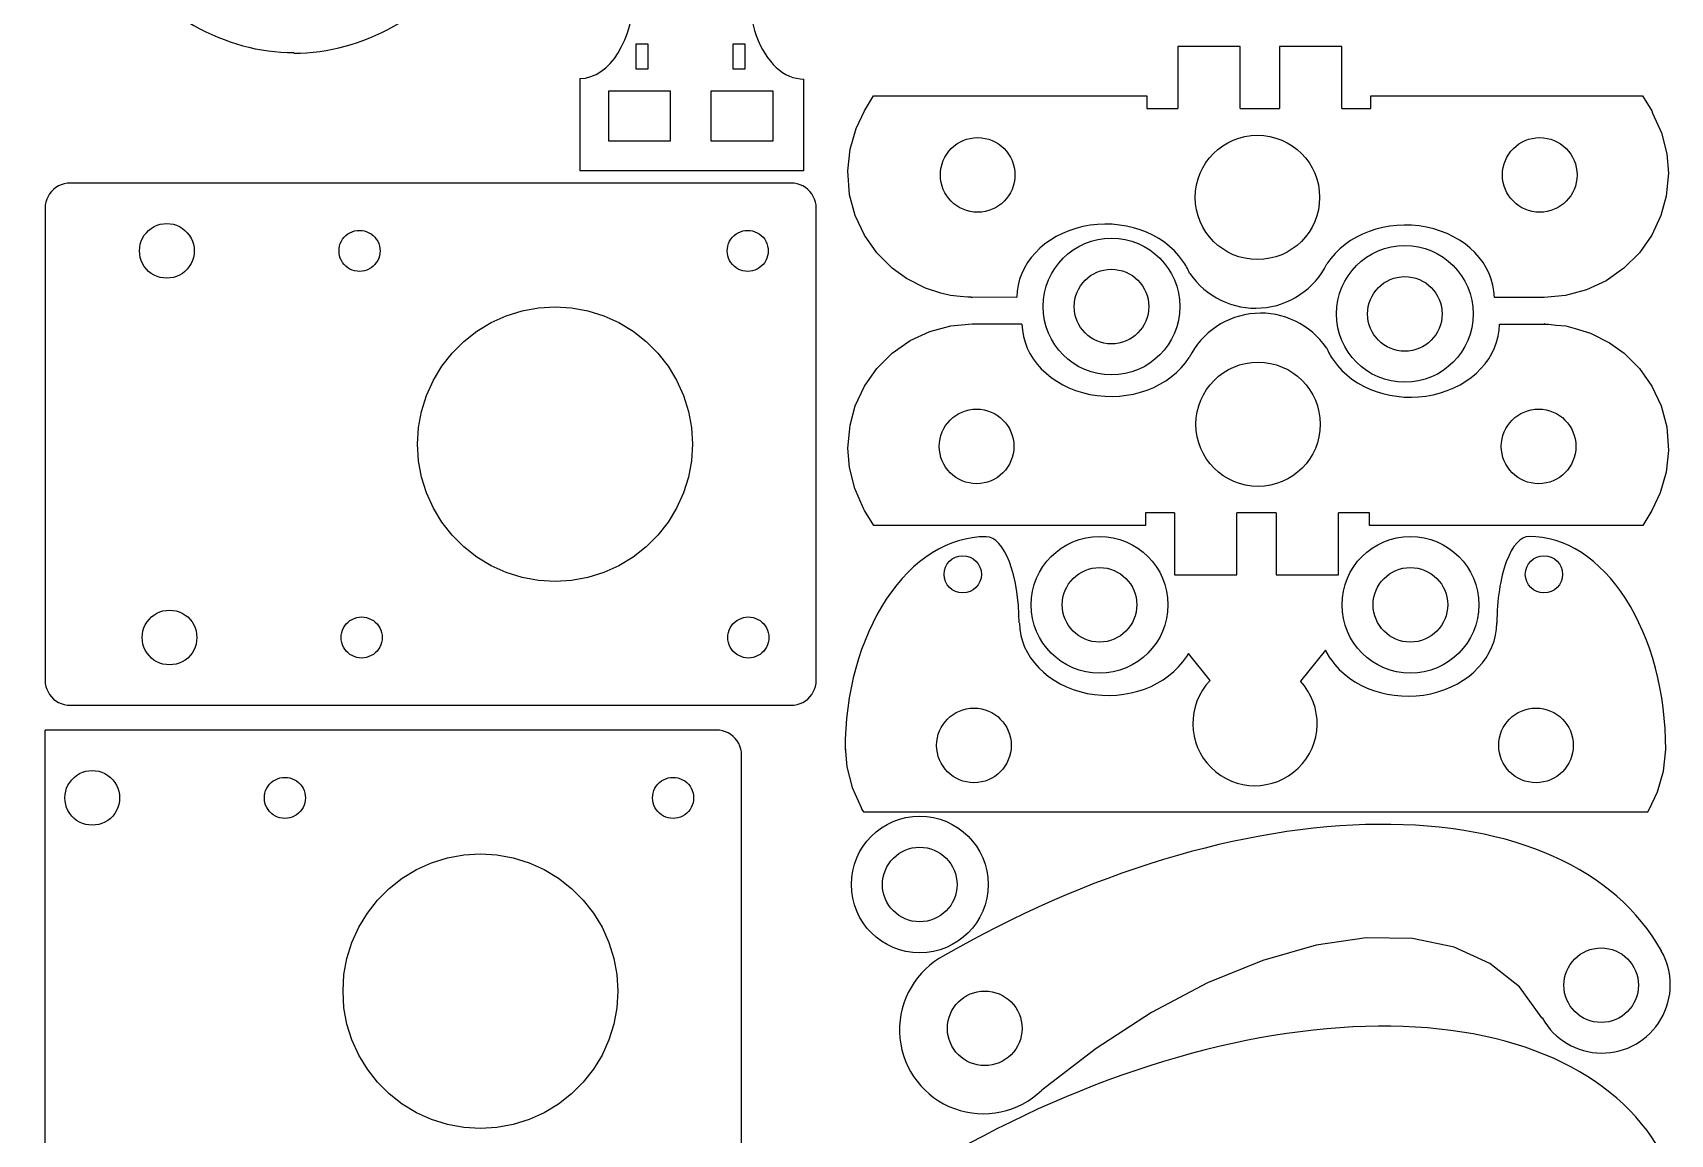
# Model space of a CAD drawing. Extents: x 3 to 202, y 2 to 289.
# Drawn here: x 3 to 134.7, y 96.8 to 185.4 of the extents above; entities that cross this region are included whole.
import ezdxf

# ---------------------------------------------------------------- set-up
doc = ezdxf.new("R2010")
doc.units = 0
doc.header["$MEASUREMENT"] = 0
doc.layers.get('0').update_dxf_attribs({"linetype": 'CONTINUOUS'})
doc.layers.add('LAYER_1', color=7, linetype='CONTINUOUS')

msp = doc.modelspace()

# ---------------------------------------------------------------- linework, layer by layer
at = {"linetype": 'CONTINUOUS'}
for p, q in [((100.09, 180.31), (100.09, 184.3)), ((108.27, 179.31), (108.27, 184.3)), ((100.09, 179.31), (100.09, 180.31)), ((100.09, 179.31), (103.27, 179.31)), ((103.27, 180.31), (103.27, 179.31)), ((110.6, 180.31), (132.45, 180.31)), ((132.45, 180.31), (133.2, 179.11)), ((133.2, 179.11), (133.27, 178.94)), ((133.27, 178.94), (133.98, 177.35)), ((133.98, 177.35), (134.4, 175.66)), ((134.4, 175.66), (134.54, 174.11)), ((134.54, 174.11), (134.42, 172.78)), ((134.42, 172.78), (134.35, 172.26)), ((134.35, 172.26), (133.93, 170.69)), ((133.93, 170.69), (133.2, 169.11)), ((133.2, 169.11), (132.2, 167.68)), ((132.2, 167.68), (130.96, 166.45)), ((96.05, 166.02), (96.03, 166.06)), ((96.05, 166.03), (96.05, 166.02)), ((130.96, 166.45), (129.54, 165.45)), ((127.96, 164.71), (126.27, 164.26)), ((129.54, 165.45), (127.96, 164.71)), ((78.46, 164.12), (78.54, 164.11)), ((82.14, 164.11), (78.46, 164.12)), ((124.54, 164.11), (120.54, 164.11)), ((126.27, 164.26), (124.54, 164.11)), ((73.55, 160.63), (75.13, 161.36)), ((75.13, 161.36), (76.82, 161.82)), ((76.82, 161.82), (78.55, 161.97)), ((78.55, 161.97), (82.55, 161.97)), ((120.95, 161.96), (124.63, 161.96)), ((124.63, 161.96), (124.55, 161.97)), ((70.89, 158.4), (72.12, 159.63)), ((72.12, 159.63), (73.55, 160.63)), ((107.04, 160.05), (107.04, 160.06)), ((107.04, 160.06), (107.06, 160.02)), ((69.89, 156.97), (70.89, 158.4)), ((69.15, 155.39), (69.89, 156.97)), ((68.73, 153.82), (69.15, 155.39)), ((68.55, 151.97), (68.67, 153.3)), ((68.67, 153.3), (68.73, 153.82)), ((68.69, 150.42), (68.55, 151.97)), ((69.11, 148.73), (68.69, 150.42)), ((69.81, 147.14), (69.11, 148.73)), ((69.89, 146.97), (69.81, 147.14)), ((70.64, 145.77), (69.89, 146.97)), ((94.82, 146.77), (94.82, 141.78)), ((103, 146.77), (99.82, 146.77)), ((99.82, 145.77), (99.82, 146.77)), ((103, 146.77), (103, 145.77)), ((92.49, 145.77), (70.64, 145.77)), ((103, 145.77), (103, 141.78)), ((75.94, 110.95), (75.98, 110.97)), ((124.36, 106.17), (124.39, 106.12))]:
    msp.add_line(p, q, dxfattribs=at)
at = {"color": 7, "linetype": 'CONTINUOUS'}
for p, q in [((47, 181.71), (47, 174.3)), ((65, 174.3), (65, 181.67)), ((65, 174.3), (47, 174.3)), ((106.95, 135.74), (104.95, 133.24)), ((107.39, 134.99), (106.95, 135.74)), ((95.8, 135.22), (95.94, 135.47)), ((97.68, 133.29), (95.94, 135.47)), ((58, 129.3), (4, 129.3)), ((4, 87.3), (4, 129.3)), ((58.24, 129.29), (58, 129.3)), ((58.48, 129.24), (58.24, 129.29)), ((58.71, 129.17), (58.48, 129.24)), ((58.93, 129.07), (58.71, 129.17)), ((59.14, 128.95), (58.93, 129.07)), ((59.33, 128.8), (59.14, 128.95)), ((59.5, 128.63), (59.33, 128.8)), ((59.65, 128.44), (59.5, 128.63)), ((59.77, 128.23), (59.65, 128.44)), ((59.87, 128.01), (59.77, 128.23)), ((59.94, 127.78), (59.87, 128.01)), ((59.99, 127.54), (59.94, 127.78)), ((68.34, 127.92), (68.48, 126.36)), ((59.99, 127.3), (59.99, 127.54)), ((60, 89.3), (59.99, 127.3)), ((134.14, 126), (134.33, 127.73)), ((68.48, 126.36), (68.9, 124.68)), ((133.66, 124.33), (134.14, 126)), ((68.9, 124.68), (69.61, 123.08)), ((133, 122.92), (133.66, 124.33)), ((69.61, 123.08), (69.68, 122.92)), ((69.68, 122.92), (69.81, 122.72)), ((69.81, 122.72), (94.61, 122.72)), ((94.61, 122.72), (99.61, 122.72)), ((99.61, 122.72), (107.79, 122.72)), ((107.79, 122.72), (110.28, 122.72)), ((110.28, 122.72), (132.88, 122.72)), ((132.88, 122.72), (133, 122.92))]:
    msp.add_line(p, q, dxfattribs=at)
at = {"color": 142, "linetype": 'CONTINUOUS'}
for p, q in [((5.97, 125.1), (6.14, 125.31)), ((6.14, 125.31), (6.32, 125.5)), ((6.32, 125.5), (6.53, 125.66)), ((6.53, 125.66), (6.76, 125.8)), ((6.76, 125.8), (7, 125.91)), ((7, 125.91), (7.26, 125.99)), ((7.26, 125.99), (7.52, 126.03)), ((7.52, 126.03), (7.78, 126.05)), ((7.78, 126.05), (8.05, 126.03)), ((8.05, 126.03), (8.31, 125.99)), ((8.31, 125.99), (8.56, 125.91)), ((8.56, 125.91), (8.8, 125.8)), ((8.8, 125.8), (9.03, 125.66)), ((9.03, 125.66), (9.24, 125.5)), ((9.24, 125.5), (9.43, 125.31)), ((9.43, 125.31), (9.59, 125.1)), ((22.18, 125.09), (22.34, 125.21)), ((22.34, 125.21), (22.51, 125.31)), ((22.51, 125.31), (22.69, 125.39)), ((22.69, 125.39), (22.88, 125.45)), ((22.88, 125.45), (23.08, 125.49)), ((23.08, 125.49), (23.28, 125.5)), ((23.28, 125.5), (23.48, 125.49)), ((23.48, 125.49), (23.67, 125.45)), ((23.67, 125.45), (23.86, 125.39)), ((23.86, 125.39), (24.04, 125.31)), ((24.04, 125.31), (24.21, 125.21)), ((24.21, 125.21), (24.37, 125.09)), ((53.4, 125.09), (53.56, 125.21)), ((53.56, 125.21), (53.73, 125.31)), ((53.73, 125.31), (53.91, 125.39)), ((53.91, 125.39), (54.1, 125.45)), ((54.1, 125.45), (54.3, 125.49)), ((54.3, 125.49), (54.5, 125.5)), ((54.5, 125.5), (54.7, 125.49)), ((54.7, 125.49), (54.89, 125.45)), ((54.89, 125.45), (55.08, 125.39)), ((55.08, 125.39), (55.26, 125.31)), ((55.26, 125.31), (55.43, 125.21)), ((55.43, 125.21), (55.59, 125.09)), ((5.58, 123.85), (5.6, 124.12)), ((5.6, 123.58), (5.58, 123.85)), ((5.6, 124.12), (5.65, 124.38)), ((5.65, 124.38), (5.72, 124.63)), ((5.72, 124.63), (5.83, 124.87)), ((5.83, 124.87), (5.97, 125.1)), ((9.59, 125.1), (9.73, 124.87)), ((9.73, 124.87), (9.84, 124.63)), ((9.84, 124.63), (9.92, 124.38)), ((9.92, 124.38), (9.97, 124.12)), ((9.97, 124.12), (9.98, 123.85)), ((9.98, 123.85), (9.97, 123.58)), ((21.63, 123.85), (21.64, 124.05)), ((21.64, 123.65), (21.63, 123.85)), ((21.64, 124.05), (21.67, 124.24)), ((21.67, 124.24), (21.73, 124.44)), ((21.73, 124.44), (21.82, 124.62)), ((21.82, 124.62), (21.92, 124.79)), ((21.92, 124.79), (22.04, 124.94)), ((22.04, 124.94), (22.18, 125.09)), ((24.37, 125.09), (24.51, 124.94)), ((24.51, 124.94), (24.63, 124.79)), ((24.63, 124.79), (24.74, 124.62)), ((24.74, 124.62), (24.82, 124.44)), ((24.82, 124.44), (24.88, 124.24)), ((24.88, 124.24), (24.91, 124.05)), ((24.91, 124.05), (24.93, 123.85)), ((24.93, 123.85), (24.91, 123.65)), ((52.85, 123.85), (52.86, 124.05)), ((52.86, 123.65), (52.85, 123.85)), ((52.86, 124.05), (52.9, 124.24)), ((52.9, 124.24), (52.95, 124.44)), ((52.95, 124.44), (53.04, 124.62)), ((53.04, 124.62), (53.14, 124.79)), ((53.14, 124.79), (53.26, 124.94)), ((53.26, 124.94), (53.4, 125.09)), ((55.59, 125.09), (55.73, 124.94)), ((55.73, 124.94), (55.86, 124.79)), ((55.86, 124.79), (55.96, 124.62)), ((55.96, 124.62), (56.04, 124.44)), ((56.04, 124.44), (56.1, 124.24)), ((56.1, 124.24), (56.14, 124.05)), ((56.14, 124.05), (56.15, 123.85)), ((56.15, 123.85), (56.14, 123.65)), ((5.65, 123.32), (5.6, 123.58)), ((5.72, 123.07), (5.65, 123.32)), ((5.83, 122.83), (5.72, 123.07)), ((5.97, 122.6), (5.83, 122.83)), ((6.14, 122.39), (5.97, 122.6)), ((9.59, 122.6), (9.43, 122.39)), ((9.73, 122.83), (9.59, 122.6)), ((9.84, 123.07), (9.73, 122.83)), ((9.92, 123.32), (9.84, 123.07)), ((9.97, 123.58), (9.92, 123.32)), ((21.67, 123.46), (21.64, 123.65)), ((21.73, 123.26), (21.67, 123.46)), ((21.82, 123.08), (21.73, 123.26)), ((21.92, 122.91), (21.82, 123.08)), ((22.04, 122.76), (21.92, 122.91)), ((22.18, 122.61), (22.04, 122.76)), ((22.34, 122.49), (22.18, 122.61)), ((22.51, 122.39), (22.34, 122.49)), ((24.21, 122.49), (23.86, 122.31)), ((24.37, 122.61), (24.21, 122.49)), ((24.51, 122.76), (24.37, 122.61)), ((24.63, 122.91), (24.51, 122.76)), ((24.74, 123.08), (24.63, 122.91)), ((24.82, 123.26), (24.74, 123.08)), ((24.88, 123.46), (24.82, 123.26)), ((24.91, 123.65), (24.88, 123.46)), ((52.9, 123.46), (52.86, 123.65)), ((52.95, 123.26), (52.9, 123.46)), ((53.04, 123.08), (52.95, 123.26)), ((53.14, 122.91), (53.04, 123.08)), ((53.26, 122.76), (53.14, 122.91)), ((53.4, 122.61), (53.26, 122.76)), ((53.56, 122.49), (53.4, 122.61)), ((53.73, 122.39), (53.56, 122.49)), ((55.43, 122.49), (55.26, 122.39)), ((55.59, 122.61), (55.43, 122.49)), ((55.73, 122.76), (55.59, 122.61)), ((55.86, 122.91), (55.73, 122.76)), ((55.96, 123.08), (55.86, 122.91)), ((56.04, 123.26), (55.96, 123.08)), ((56.1, 123.46), (56.04, 123.26)), ((56.14, 123.65), (56.1, 123.46)), ((6.32, 122.2), (6.14, 122.39)), ((6.53, 122.04), (6.32, 122.2)), ((6.76, 121.9), (6.53, 122.04)), ((7, 121.79), (6.76, 121.9)), ((7.26, 121.71), (7, 121.79)), ((7.52, 121.67), (7.26, 121.71)), ((7.78, 121.65), (7.52, 121.67)), ((8.05, 121.67), (7.78, 121.65)), ((8.31, 121.71), (8.05, 121.67)), ((8.56, 121.79), (8.31, 121.71)), ((8.8, 121.9), (8.56, 121.79)), ((9.03, 122.04), (8.8, 121.9)), ((9.24, 122.2), (9.03, 122.04)), ((9.43, 122.39), (9.24, 122.2)), ((22.69, 122.31), (22.51, 122.39)), ((22.88, 122.25), (22.69, 122.31)), ((23.08, 122.21), (22.88, 122.25)), ((23.28, 122.2), (23.08, 122.21)), ((23.48, 122.21), (23.28, 122.2)), ((23.67, 122.25), (23.48, 122.21)), ((23.86, 122.31), (23.67, 122.25)), ((53.91, 122.31), (53.73, 122.39)), ((54.1, 122.25), (53.91, 122.31)), ((54.3, 122.21), (54.1, 122.25)), ((54.5, 122.2), (54.3, 122.21)), ((54.7, 122.21), (54.5, 122.2)), ((54.89, 122.25), (54.7, 122.21)), ((55.08, 122.31), (54.89, 122.25)), ((55.26, 122.39), (55.08, 122.31)), ((33.86, 118.08), (35.08, 118.63)), ((35.08, 118.63), (36.36, 119.03)), ((36.36, 119.03), (37.67, 119.27)), ((37.67, 119.27), (39, 119.35)), ((39, 119.35), (40.33, 119.27)), ((40.33, 119.27), (41.64, 119.03)), ((41.64, 119.03), (42.92, 118.63)), ((42.92, 118.63), (44.14, 118.08)), ((31.67, 116.57), (32.72, 117.39)), ((32.72, 117.39), (33.86, 118.08)), ((44.14, 118.08), (45.28, 117.39)), ((45.28, 117.39), (46.33, 116.57)), ((30.73, 115.63), (31.67, 116.57)), ((46.33, 116.57), (47.27, 115.63)), ((29.22, 113.44), (29.91, 114.58)), ((29.91, 114.58), (30.73, 115.63)), ((47.27, 115.63), (48.09, 114.58)), ((48.09, 114.58), (48.78, 113.44)), ((28.67, 112.22), (29.22, 113.44)), ((48.78, 113.44), (49.33, 112.22)), ((28.27, 110.94), (28.67, 112.22)), ((49.33, 112.22), (49.73, 110.94)), ((28.03, 109.63), (28.27, 110.94)), ((49.73, 110.94), (49.97, 109.63)), ((27.95, 108.3), (28.03, 109.63)), ((49.97, 109.63), (50.05, 108.3)), ((28.03, 106.97), (27.95, 108.3)), ((50.05, 108.3), (49.97, 106.97)), ((28.27, 105.66), (28.03, 106.97)), ((49.97, 106.97), (49.73, 105.66)), ((28.67, 104.38), (28.27, 105.66)), ((49.73, 105.66), (49.33, 104.38)), ((29.22, 103.16), (28.67, 104.38)), ((49.33, 104.38), (48.78, 103.16)), ((29.91, 102.02), (29.22, 103.16)), ((48.78, 103.16), (48.09, 102.02)), ((30.73, 100.97), (29.91, 102.02)), ((48.09, 102.02), (47.27, 100.97)), ((31.67, 100.03), (30.73, 100.97)), ((47.27, 100.97), (46.33, 100.03)), ((32.72, 99.21), (31.67, 100.03)), ((33.86, 98.52), (32.72, 99.21)), ((45.28, 99.21), (44.14, 98.52)), ((46.33, 100.03), (45.28, 99.21)), ((35.08, 97.97), (33.86, 98.52)), ((36.36, 97.57), (35.08, 97.97)), ((37.67, 97.33), (36.36, 97.57)), ((41.64, 97.57), (40.33, 97.33)), ((42.92, 97.97), (41.64, 97.57)), ((44.14, 98.52), (42.92, 97.97)), ((39, 97.25), (37.67, 97.33)), ((40.33, 97.33), (39, 97.25))]:
    msp.add_line(p, q, dxfattribs=at)
for points in [[(51.5, 184.49), (51.5, 182.49), (52.5, 182.49), (52.5, 184.49)], [(59.3, 184.49), (59.3, 182.49), (60.3, 182.49), (60.3, 184.49)], [(49.29, 176.69), (54.29, 176.69), (54.29, 180.69), (49.29, 180.69)], [(57.54, 176.69), (62.54, 176.69), (62.54, 180.69), (57.54, 180.69)]]:
    msp.add_lwpolyline(points, close=True, dxfattribs=at)
at = {"linetype": 'CONTINUOUS'}
for points in [[(100.09, 184.3), (95.09, 184.3), (95.09, 179.31), (95.09, 179.31), (95.09, 179.31)], [(108.27, 184.3), (103.27, 184.3), (103.27, 180.31), (103.27, 180.31), (103.27, 180.31)], [(78.46, 164.12), (78.19, 164.12), (77.58, 164.19), (76.8, 164.26), (76.04, 164.46), (74.8, 164.85), (73.27, 165.63), (72.11, 166.45), (70.88, 167.68), (69.88, 169.11), (69.14, 170.69), (68.69, 172.37), (68.55, 174.29), (68.74, 176.02), (69.22, 177.7), (69.88, 179.11), (70.62, 180.31), (92.6, 180.31), (92.6, 180.31), (92.6, 180.31)], [(92.6, 180.31), (92.6, 179.31), (95.09, 179.31), (95.09, 179.31), (95.09, 179.31)], [(108.27, 179.31), (110.6, 179.31), (110.6, 180.31), (110.6, 180.31), (110.6, 180.31)], [(124.63, 161.96), (124.9, 161.96), (125.51, 161.88), (126.29, 161.82), (127.05, 161.61), (128.28, 161.23), (129.81, 160.44), (130.98, 159.63), (132.21, 158.4), (133.21, 156.97), (133.95, 155.39), (134.4, 153.7), (134.54, 151.78), (134.35, 150.05), (133.87, 148.38), (133.21, 146.97), (132.47, 145.77), (110.49, 145.77), (110.49, 145.77), (110.49, 145.77)], [(94.82, 146.77), (92.49, 146.77), (92.49, 145.77), (92.49, 145.77), (92.49, 145.77)], [(103, 141.78), (108, 141.78), (108, 146.77), (108, 146.77), (108, 146.77)], [(110.49, 145.77), (110.49, 146.77), (108, 146.77), (108, 146.77), (108, 146.77)], [(94.82, 141.78), (99.82, 141.78), (99.82, 145.77), (99.82, 145.77), (99.82, 145.77)], [(124.36, 106.17), (122.56, 108.64), (120.19, 110.54), (117.31, 111.85), (113.97, 112.53), (110.24, 112.58), (106.2, 111.99), (101.92, 110.78), (97.48, 108.97), (92.98, 106.59), (88.51, 103.7), (84.15, 100.34), (84.15, 100.34), (84.15, 100.34)], [(76.16, 111.08), (75.98, 110.97), (75.98, 110.97), (75.98, 110.97)]]:
    msp.add_lwpolyline(points, dxfattribs=at)
at = {"color": 142, "linetype": 'CONTINUOUS'}
for centre, radius in [((78.99, 173.96), 3), ((101.49, 172.15), 5), ((124.19, 173.96), 3), ((89.75, 163.37), 3), ((113.34, 162.78), 3), ((101.54, 153.9), 5), ((78.9, 152.12), 3), ((124.1, 152.12), 3), ((77.79, 141.83), 1.5), ((88.79, 139.38), 3), ((113.79, 139.38), 3), ((78.69, 128.07), 3), ((123.89, 128.07), 3), ((74.33, 116.88), 3), ((129.13, 108.78), 3), ((79.56, 105.31), 3)]:
    msp.add_circle(centre, radius, dxfattribs=at)
at = {"linetype": 'CONTINUOUS'}
for centre in [(89.75, 163.37), (113.34, 162.78), (88.79, 139.38), (113.79, 139.38), (74.33, 116.88)]:
    msp.add_circle(centre, 5.5, dxfattribs=at)
at = {"color": 7, "linetype": 'CONTINUOUS'}
msp.add_circle((124.53, 141.83), 1.5, dxfattribs=at)
at = {"linetype": 'CONTINUOUS'}
for centre, radius, start, end in [((101.34, 169.64), 6.4, 214.3423, 333.7655), ((101.75, 156.44), 6.4, 34.3423, 153.7655), ((79.45, 105.19), 6.75, 121.4244, 314.0772), ((129.19, 108.82), 5.5, 209.4378, 29.7501), ((129.19, 108.82), 5.5, 208.7701, 209.4378)]:
    msp.add_arc(centre, radius, start, end, dxfattribs=at)
at = {"color": 7, "linetype": 'CONTINUOUS'}
for centre, radius, start, end in [((101.54, 132.39), 6.4, 151.1693, 153.7655), ((101.29, 129.83), 5, 136.2273, 43.0126)]:
    msp.add_arc(centre, radius, start, end, dxfattribs=at)
for centre, major_axis, ratio, start_param, end_param in [((24, 212.35), (0, 28.55), 0.735551, 1.570796, 3.141593), ((24, 212.3), (0, 28.55), 0.735551, -3.141593, -1.570796), ((79.66, 127.71), (0, -17.15), 0.661033, -3.141593, -1.570796), ((79.66, 137.89), (0, -6.97), 0.382112, 1.574827, 3.141593), ((123.33, 137.91), (0, -6.97), 0.370754, -3.141593, -1.570796), ((123.33, 127.73), (0, -17.15), 0.641386, 1.570796, 3.141593), ((89.49, 137.99), (-7.15, 0), 0.825175, 0.012939, 2.651762), ((113.59, 137.93), (-7.15, 0), 0.825175, 0.52002, 3.139399), ((113.59, 137.93), (-7.15, 0), 0.825175, 0.378777, 0.52002)]:
    msp.add_ellipse(centre, major_axis=major_axis, ratio=ratio, start_param=start_param, end_param=end_param, dxfattribs=at)
at = {"linetype": 'CONTINUOUS'}
for centre, major_axis, ratio, start_param, end_param in [((46.95, 188.71), (0, -7), 0.628571, 0.011364, 3.130229), ((64.99, 188.67), (0, 7), 0.628571, -6.2847, -3.140078), ((89.29, 164.1), (-7.15, 0), 0.825175, -2.621573, -0.002194), ((113.39, 164.03), (-7.15, 0), 0.825175, -3.128654, -0.489831), ((89.29, 164.1), (-7.15, 0), 0.825175, -2.803084, -2.621573), ((89.7, 162.04), (7.15, 0), 0.825175, -3.128654, -0.489831), ((113.8, 161.98), (7.15, 0), 0.825175, -2.621573, -0.002194), ((113.8, 161.98), (7.15, 0), 0.825175, -2.803084, -2.621573), ((90.7, 86.99), (-43.19, -24.7), 0.565378, -3.147354, -1.557517), ((90.7, 70.75), (-43.19, -24.7), 0.565378, -3.147354, -1.557517)]:
    msp.add_ellipse(centre, major_axis=major_axis, ratio=ratio, start_param=start_param, end_param=end_param, dxfattribs=at)
at = {"layer": 'LAYER_1', "color": 7, "linetype": 'CONTINUOUS'}
for p, q in [((4.5, 172.63), (4.35, 172.44)), ((4.67, 172.8), (4.5, 172.63)), ((4.86, 172.95), (4.67, 172.8)), ((5.07, 173.07), (4.86, 172.95)), ((5.29, 173.17), (5.07, 173.07)), ((5.52, 173.24), (5.29, 173.17)), ((5.76, 173.29), (5.52, 173.24)), ((6, 173.3), (5.76, 173.29)), ((64, 173.3), (6, 173.3)), ((4.01, 171.54), (4, 171.3)), ((4, 171.3), (4, 133.3)), ((4.06, 171.78), (4.01, 171.54)), ((4.13, 172.01), (4.06, 171.78)), ((4.23, 172.23), (4.13, 172.01)), ((4.35, 172.44), (4.23, 172.23)), ((4, 133.3), (4.01, 133.06)), ((4.01, 133.06), (4.06, 132.82)), ((4.06, 132.82), (4.13, 132.59)), ((4.13, 132.59), (4.23, 132.37)), ((4.23, 132.37), (4.35, 132.16)), ((4.35, 132.16), (4.5, 131.97)), ((4.5, 131.97), (4.67, 131.8)), ((4.67, 131.8), (4.86, 131.65)), ((4.86, 131.65), (5.07, 131.53)), ((5.07, 131.53), (5.29, 131.43)), ((5.29, 131.43), (5.52, 131.36)), ((5.52, 131.36), (5.76, 131.31)), ((5.76, 131.31), (6, 131.3)), ((6, 131.3), (64, 131.3))]:
    msp.add_line(p, q, dxfattribs=at)
at = {"layer": 'LAYER_1', "color": 142, "linetype": 'CONTINUOUS'}
for p, q in [((64.24, 173.29), (64, 173.3)), ((64.48, 173.24), (64.24, 173.29)), ((64.71, 173.17), (64.48, 173.24)), ((64.93, 173.07), (64.71, 173.17)), ((65.14, 172.95), (64.93, 173.07)), ((65.33, 172.8), (65.14, 172.95)), ((65.5, 172.63), (65.33, 172.8)), ((65.65, 172.44), (65.5, 172.63)), ((65.77, 172.23), (65.65, 172.44)), ((65.87, 172.01), (65.77, 172.23)), ((65.94, 171.78), (65.87, 172.01)), ((65.99, 171.54), (65.94, 171.78)), ((65.99, 171.3), (65.99, 171.54)), ((66, 133.3), (65.99, 171.3)), ((12.76, 169.8), (13, 169.91)), ((13, 169.91), (13.26, 169.99)), ((13.26, 169.99), (13.52, 170.03)), ((13.52, 170.03), (13.78, 170.05)), ((13.78, 170.05), (14.05, 170.03)), ((14.05, 170.03), (14.31, 169.99)), ((14.31, 169.99), (14.56, 169.91)), ((14.56, 169.91), (14.8, 169.8)), ((11.65, 168.38), (11.72, 168.63)), ((11.72, 168.63), (11.83, 168.87)), ((11.83, 168.87), (11.97, 169.1)), ((11.97, 169.1), (12.14, 169.31)), ((12.14, 169.31), (12.32, 169.5)), ((12.32, 169.5), (12.53, 169.66)), ((12.53, 169.66), (12.76, 169.8)), ((14.8, 169.8), (15.03, 169.66)), ((15.03, 169.66), (15.24, 169.5)), ((15.24, 169.5), (15.43, 169.31)), ((15.43, 169.31), (15.59, 169.1)), ((15.59, 169.1), (15.73, 168.87)), ((15.73, 168.87), (15.84, 168.63)), ((15.84, 168.63), (15.92, 168.38)), ((27.73, 168.44), (27.82, 168.62)), ((27.82, 168.62), (27.92, 168.79)), ((27.92, 168.79), (28.04, 168.94)), ((28.04, 168.94), (28.18, 169.09)), ((28.18, 169.09), (28.34, 169.21)), ((28.34, 169.21), (28.51, 169.31)), ((28.51, 169.31), (28.69, 169.39)), ((28.69, 169.39), (28.88, 169.45)), ((28.88, 169.45), (29.08, 169.49)), ((29.08, 169.49), (29.28, 169.5)), ((29.28, 169.5), (29.48, 169.49)), ((29.48, 169.49), (29.67, 169.45)), ((29.67, 169.45), (29.86, 169.39)), ((29.86, 169.39), (30.04, 169.31)), ((30.04, 169.31), (30.21, 169.21)), ((30.21, 169.21), (30.37, 169.09)), ((30.37, 169.09), (30.51, 168.94)), ((30.51, 168.94), (30.63, 168.79)), ((30.63, 168.79), (30.74, 168.62)), ((30.74, 168.62), (30.82, 168.44)), ((58.95, 168.44), (59.04, 168.62)), ((59.04, 168.62), (59.14, 168.79)), ((59.14, 168.79), (59.26, 168.94)), ((59.26, 168.94), (59.4, 169.09)), ((59.4, 169.09), (59.56, 169.21)), ((59.56, 169.21), (59.73, 169.31)), ((59.73, 169.31), (59.91, 169.39)), ((59.91, 169.39), (60.1, 169.45)), ((60.1, 169.45), (60.3, 169.49)), ((60.3, 169.49), (60.5, 169.5)), ((60.5, 169.5), (60.7, 169.49)), ((60.7, 169.49), (60.89, 169.45)), ((60.89, 169.45), (61.08, 169.39)), ((61.08, 169.39), (61.26, 169.31)), ((61.26, 169.31), (61.43, 169.21)), ((61.43, 169.21), (61.59, 169.09)), ((61.59, 169.09), (61.73, 168.94)), ((61.73, 168.94), (61.86, 168.79)), ((61.86, 168.79), (61.96, 168.62)), ((61.96, 168.62), (62.04, 168.44)), ((11.58, 167.85), (11.6, 168.12)), ((11.6, 167.58), (11.58, 167.85)), ((11.6, 168.12), (11.65, 168.38)), ((11.65, 167.32), (11.6, 167.58)), ((11.72, 167.07), (11.65, 167.32)), ((15.92, 167.32), (15.84, 167.07)), ((15.92, 168.38), (15.97, 168.12)), ((15.97, 167.58), (15.92, 167.32)), ((15.97, 168.12), (15.98, 167.85)), ((15.98, 167.85), (15.97, 167.58)), ((27.63, 167.85), (27.64, 168.05)), ((27.64, 167.65), (27.63, 167.85)), ((27.64, 168.05), (27.67, 168.24)), ((27.67, 167.46), (27.64, 167.65)), ((27.67, 168.24), (27.73, 168.44)), ((27.73, 167.26), (27.67, 167.46)), ((27.82, 167.08), (27.73, 167.26)), ((30.82, 167.26), (30.74, 167.08)), ((30.82, 168.44), (30.88, 168.24)), ((30.88, 167.46), (30.82, 167.26)), ((30.88, 168.24), (30.91, 168.05)), ((30.91, 167.65), (30.88, 167.46)), ((30.91, 168.05), (30.93, 167.85)), ((30.93, 167.85), (30.91, 167.65)), ((58.85, 167.85), (58.86, 168.05)), ((58.86, 167.65), (58.85, 167.85)), ((58.86, 168.05), (58.9, 168.24)), ((58.9, 167.46), (58.86, 167.65)), ((58.9, 168.24), (58.95, 168.44)), ((58.95, 167.26), (58.9, 167.46)), ((59.04, 167.08), (58.95, 167.26)), ((62.04, 167.26), (61.96, 167.08)), ((62.04, 168.44), (62.1, 168.24)), ((62.1, 167.46), (62.04, 167.26)), ((62.1, 168.24), (62.14, 168.05)), ((62.14, 167.65), (62.1, 167.46)), ((62.14, 168.05), (62.15, 167.85)), ((62.15, 167.85), (62.14, 167.65)), ((11.83, 166.83), (11.72, 167.07)), ((11.97, 166.6), (11.83, 166.83)), ((12.14, 166.39), (11.97, 166.6)), ((12.32, 166.2), (12.14, 166.39)), ((12.53, 166.04), (12.32, 166.2)), ((12.76, 165.9), (12.53, 166.04)), ((15.03, 166.04), (14.8, 165.9)), ((15.24, 166.2), (15.03, 166.04)), ((15.43, 166.39), (15.24, 166.2)), ((15.59, 166.6), (15.43, 166.39)), ((15.73, 166.83), (15.59, 166.6)), ((15.84, 167.07), (15.73, 166.83)), ((27.92, 166.91), (27.82, 167.08)), ((28.04, 166.76), (27.92, 166.91)), ((28.18, 166.61), (28.04, 166.76)), ((28.34, 166.49), (28.18, 166.61)), ((28.51, 166.39), (28.34, 166.49)), ((28.69, 166.31), (28.51, 166.39)), ((28.88, 166.25), (28.69, 166.31)), ((29.08, 166.21), (28.88, 166.25)), ((29.28, 166.2), (29.08, 166.21)), ((29.48, 166.21), (29.28, 166.2)), ((29.67, 166.25), (29.48, 166.21)), ((29.86, 166.31), (29.67, 166.25)), ((30.21, 166.49), (29.86, 166.31)), ((30.37, 166.61), (30.21, 166.49)), ((30.51, 166.76), (30.37, 166.61)), ((30.63, 166.91), (30.51, 166.76)), ((30.74, 167.08), (30.63, 166.91)), ((59.14, 166.91), (59.04, 167.08)), ((59.26, 166.76), (59.14, 166.91)), ((59.4, 166.61), (59.26, 166.76)), ((59.56, 166.49), (59.4, 166.61)), ((59.73, 166.39), (59.56, 166.49)), ((59.91, 166.31), (59.73, 166.39)), ((60.1, 166.25), (59.91, 166.31)), ((60.3, 166.21), (60.1, 166.25)), ((60.5, 166.2), (60.3, 166.21)), ((60.7, 166.21), (60.5, 166.2)), ((60.89, 166.25), (60.7, 166.21)), ((61.08, 166.31), (60.89, 166.25)), ((61.26, 166.39), (61.08, 166.31)), ((61.43, 166.49), (61.26, 166.39)), ((61.59, 166.61), (61.43, 166.49)), ((61.73, 166.76), (61.59, 166.61)), ((61.86, 166.91), (61.73, 166.76)), ((61.96, 167.08), (61.86, 166.91)), ((13, 165.79), (12.76, 165.9)), ((13.26, 165.71), (13, 165.79)), ((13.52, 165.67), (13.26, 165.71)), ((13.78, 165.65), (13.52, 165.67)), ((14.05, 165.67), (13.78, 165.65)), ((14.31, 165.71), (14.05, 165.67)), ((14.56, 165.79), (14.31, 165.71)), ((14.8, 165.9), (14.56, 165.79)), ((43.67, 163.27), (45, 163.35)), ((45, 163.35), (46.33, 163.27)), ((38.72, 161.39), (39.86, 162.08)), ((39.86, 162.08), (41.08, 162.63)), ((41.08, 162.63), (42.36, 163.03)), ((42.36, 163.03), (43.67, 163.27)), ((46.33, 163.27), (47.64, 163.03)), ((47.64, 163.03), (48.92, 162.63)), ((48.92, 162.63), (50.14, 162.08)), ((50.14, 162.08), (51.28, 161.39)), ((37.67, 160.57), (38.72, 161.39)), ((51.28, 161.39), (52.33, 160.57)), ((35.91, 158.58), (36.73, 159.63)), ((36.73, 159.63), (37.67, 160.57)), ((52.33, 160.57), (53.27, 159.63)), ((53.27, 159.63), (54.09, 158.58)), ((35.22, 157.44), (35.91, 158.58)), ((54.09, 158.58), (54.78, 157.44)), ((34.67, 156.22), (35.22, 157.44)), ((54.78, 157.44), (55.33, 156.22)), ((34.27, 154.94), (34.67, 156.22)), ((55.33, 156.22), (55.73, 154.94)), ((34.03, 153.63), (34.27, 154.94)), ((55.73, 154.94), (55.97, 153.63)), ((33.95, 152.3), (34.03, 153.63)), ((55.97, 153.63), (56.05, 152.3)), ((34.03, 150.97), (33.95, 152.3)), ((56.05, 152.3), (55.97, 150.97)), ((34.27, 149.66), (34.03, 150.97)), ((55.97, 150.97), (55.73, 149.66)), ((34.67, 148.38), (34.27, 149.66)), ((55.73, 149.66), (55.33, 148.38)), ((35.22, 147.16), (34.67, 148.38)), ((55.33, 148.38), (54.78, 147.16)), ((35.91, 146.02), (35.22, 147.16)), ((54.78, 147.16), (54.09, 146.02)), ((36.73, 144.97), (35.91, 146.02)), ((37.67, 144.03), (36.73, 144.97)), ((53.27, 144.97), (52.33, 144.03)), ((54.09, 146.02), (53.27, 144.97)), ((38.72, 143.21), (37.67, 144.03)), ((52.33, 144.03), (51.28, 143.21)), ((39.86, 142.52), (38.72, 143.21)), ((41.08, 141.97), (39.86, 142.52)), ((50.14, 142.52), (48.92, 141.97)), ((51.28, 143.21), (50.14, 142.52)), ((42.36, 141.57), (41.08, 141.97)), ((43.67, 141.33), (42.36, 141.57)), ((45, 141.25), (43.67, 141.33)), ((46.33, 141.33), (45, 141.25)), ((47.64, 141.57), (46.33, 141.33)), ((48.92, 141.97), (47.64, 141.57)), ((12.35, 138.21), (12.54, 138.4)), ((12.54, 138.4), (12.75, 138.56)), ((12.75, 138.56), (12.98, 138.7)), ((12.98, 138.7), (13.22, 138.81)), ((13.22, 138.81), (13.47, 138.89)), ((13.47, 138.89), (13.73, 138.93)), ((13.73, 138.93), (14, 138.95)), ((14, 138.95), (14.27, 138.93)), ((14.27, 138.93), (14.53, 138.89)), ((14.53, 138.89), (14.78, 138.81)), ((14.78, 138.81), (15.02, 138.7)), ((15.02, 138.7), (15.25, 138.56)), ((15.25, 138.56), (15.46, 138.4)), ((15.46, 138.4), (15.65, 138.21)), ((28.68, 138.21), (28.86, 138.29)), ((28.86, 138.29), (29.06, 138.35)), ((29.06, 138.35), (29.25, 138.39)), ((29.25, 138.39), (29.45, 138.4)), ((29.45, 138.4), (29.65, 138.39)), ((29.65, 138.39), (29.84, 138.35)), ((29.84, 138.35), (30.04, 138.29)), ((30.04, 138.29), (30.22, 138.21)), ((59.78, 138.21), (59.96, 138.29)), ((59.96, 138.29), (60.16, 138.35)), ((60.16, 138.35), (60.35, 138.39)), ((60.35, 138.39), (60.55, 138.4)), ((60.55, 138.4), (60.75, 138.39)), ((60.75, 138.39), (60.94, 138.35)), ((60.94, 138.35), (61.14, 138.29)), ((61.14, 138.29), (61.32, 138.21)), ((11.8, 136.75), (11.82, 137.02)), ((11.82, 137.02), (11.86, 137.28)), ((11.86, 137.28), (11.94, 137.53)), ((11.94, 137.53), (12.05, 137.77)), ((12.05, 137.77), (12.19, 138)), ((12.19, 138), (12.35, 138.21)), ((15.65, 138.21), (15.81, 138)), ((15.81, 138), (15.95, 137.77)), ((15.95, 137.77), (16.06, 137.53)), ((16.06, 137.53), (16.14, 137.28)), ((16.14, 137.28), (16.18, 137.02)), ((16.18, 137.02), (16.2, 136.75)), ((27.81, 136.95), (27.85, 137.14)), ((27.85, 137.14), (27.91, 137.34)), ((27.91, 137.34), (27.99, 137.52)), ((27.99, 137.52), (28.09, 137.69)), ((28.09, 137.69), (28.21, 137.84)), ((28.21, 137.84), (28.36, 137.99)), ((28.36, 137.99), (28.51, 138.11)), ((28.51, 138.11), (28.68, 138.21)), ((30.22, 138.21), (30.39, 138.11)), ((30.39, 138.11), (30.54, 137.99)), ((30.54, 137.99), (30.69, 137.84)), ((30.69, 137.84), (30.81, 137.69)), ((30.81, 137.69), (30.91, 137.52)), ((30.91, 137.52), (30.99, 137.34)), ((30.99, 137.34), (31.05, 137.14)), ((31.05, 137.14), (31.09, 136.95)), ((58.91, 136.95), (58.95, 137.14)), ((58.95, 137.14), (59.01, 137.34)), ((59.01, 137.34), (59.09, 137.52)), ((59.09, 137.52), (59.19, 137.69)), ((59.19, 137.69), (59.31, 137.84)), ((59.31, 137.84), (59.46, 137.99)), ((59.46, 137.99), (59.61, 138.11)), ((59.61, 138.11), (59.78, 138.21)), ((61.32, 138.21), (61.49, 138.11)), ((61.49, 138.11), (61.64, 137.99)), ((61.64, 137.99), (61.79, 137.84)), ((61.79, 137.84), (61.91, 137.69)), ((61.91, 137.69), (62.01, 137.52)), ((62.01, 137.52), (62.09, 137.34)), ((62.09, 137.34), (62.15, 137.14)), ((62.15, 137.14), (62.19, 136.95)), ((11.82, 136.48), (11.8, 136.75)), ((11.86, 136.22), (11.82, 136.48)), ((11.94, 135.97), (11.86, 136.22)), ((12.05, 135.73), (11.94, 135.97)), ((12.19, 135.5), (12.05, 135.73)), ((15.95, 135.73), (15.81, 135.5)), ((16.06, 135.97), (15.95, 135.73)), ((16.14, 136.22), (16.06, 135.97)), ((16.18, 136.48), (16.14, 136.22)), ((16.2, 136.75), (16.18, 136.48)), ((27.8, 136.75), (27.81, 136.95)), ((27.81, 136.55), (27.8, 136.75)), ((27.85, 136.36), (27.81, 136.55)), ((27.91, 136.16), (27.85, 136.36)), ((27.99, 135.98), (27.91, 136.16)), ((28.09, 135.81), (27.99, 135.98)), ((28.21, 135.66), (28.09, 135.81)), ((28.36, 135.51), (28.21, 135.66)), ((30.69, 135.66), (30.54, 135.51)), ((30.81, 135.81), (30.69, 135.66)), ((30.91, 135.98), (30.81, 135.81)), ((30.99, 136.16), (30.91, 135.98)), ((31.05, 136.36), (30.99, 136.16)), ((31.09, 136.55), (31.05, 136.36)), ((31.09, 136.95), (31.1, 136.75)), ((31.1, 136.75), (31.09, 136.55)), ((58.9, 136.75), (58.91, 136.95)), ((58.91, 136.55), (58.9, 136.75)), ((58.95, 136.36), (58.91, 136.55)), ((59.01, 136.16), (58.95, 136.36)), ((59.09, 135.98), (59.01, 136.16)), ((59.19, 135.81), (59.09, 135.98)), ((59.31, 135.66), (59.19, 135.81)), ((59.46, 135.51), (59.31, 135.66)), ((61.79, 135.66), (61.64, 135.51)), ((61.91, 135.81), (61.79, 135.66)), ((62.01, 135.98), (61.91, 135.81)), ((62.09, 136.16), (62.01, 135.98)), ((62.15, 136.36), (62.09, 136.16)), ((62.19, 136.55), (62.15, 136.36)), ((62.19, 136.95), (62.2, 136.75)), ((62.2, 136.75), (62.19, 136.55)), ((12.35, 135.29), (12.19, 135.5)), ((12.54, 135.1), (12.35, 135.29)), ((12.75, 134.94), (12.54, 135.1)), ((12.98, 134.8), (12.75, 134.94)), ((13.22, 134.69), (12.98, 134.8)), ((13.47, 134.61), (13.22, 134.69)), ((13.73, 134.57), (13.47, 134.61)), ((14, 134.55), (13.73, 134.57)), ((14.27, 134.57), (14, 134.55)), ((14.53, 134.61), (14.27, 134.57)), ((14.78, 134.69), (14.53, 134.61)), ((15.02, 134.8), (14.78, 134.69)), ((15.25, 134.94), (15.02, 134.8)), ((15.46, 135.1), (15.25, 134.94)), ((15.65, 135.29), (15.46, 135.1)), ((15.81, 135.5), (15.65, 135.29)), ((28.51, 135.39), (28.36, 135.51)), ((28.68, 135.29), (28.51, 135.39)), ((28.86, 135.21), (28.68, 135.29)), ((29.06, 135.15), (28.86, 135.21)), ((29.25, 135.11), (29.06, 135.15)), ((29.45, 135.1), (29.25, 135.11)), ((29.65, 135.11), (29.45, 135.1)), ((29.84, 135.15), (29.65, 135.11)), ((30.04, 135.21), (29.84, 135.15)), ((30.22, 135.29), (30.04, 135.21)), ((30.39, 135.39), (30.22, 135.29)), ((30.54, 135.51), (30.39, 135.39)), ((59.61, 135.39), (59.46, 135.51)), ((59.78, 135.29), (59.61, 135.39)), ((59.96, 135.21), (59.78, 135.29)), ((60.16, 135.15), (59.96, 135.21)), ((60.35, 135.11), (60.16, 135.15)), ((60.55, 135.1), (60.35, 135.11)), ((60.75, 135.11), (60.55, 135.1)), ((60.94, 135.15), (60.75, 135.11)), ((61.14, 135.21), (60.94, 135.15)), ((61.32, 135.29), (61.14, 135.21)), ((61.49, 135.39), (61.32, 135.29)), ((61.64, 135.51), (61.49, 135.39)), ((65.94, 132.82), (65.99, 133.06)), ((65.99, 133.06), (66, 133.3)), ((65.14, 131.65), (65.33, 131.8)), ((65.33, 131.8), (65.5, 131.97)), ((65.5, 131.97), (65.65, 132.16)), ((65.65, 132.16), (65.77, 132.37)), ((65.77, 132.37), (65.87, 132.59)), ((65.87, 132.59), (65.94, 132.82)), ((64, 131.3), (64.24, 131.31)), ((64.24, 131.31), (64.48, 131.36)), ((64.48, 131.36), (64.71, 131.43)), ((64.71, 131.43), (64.93, 131.53)), ((64.93, 131.53), (65.14, 131.65))]:
    msp.add_line(p, q, dxfattribs=at)

doc.saveas('drawing.dxf')
